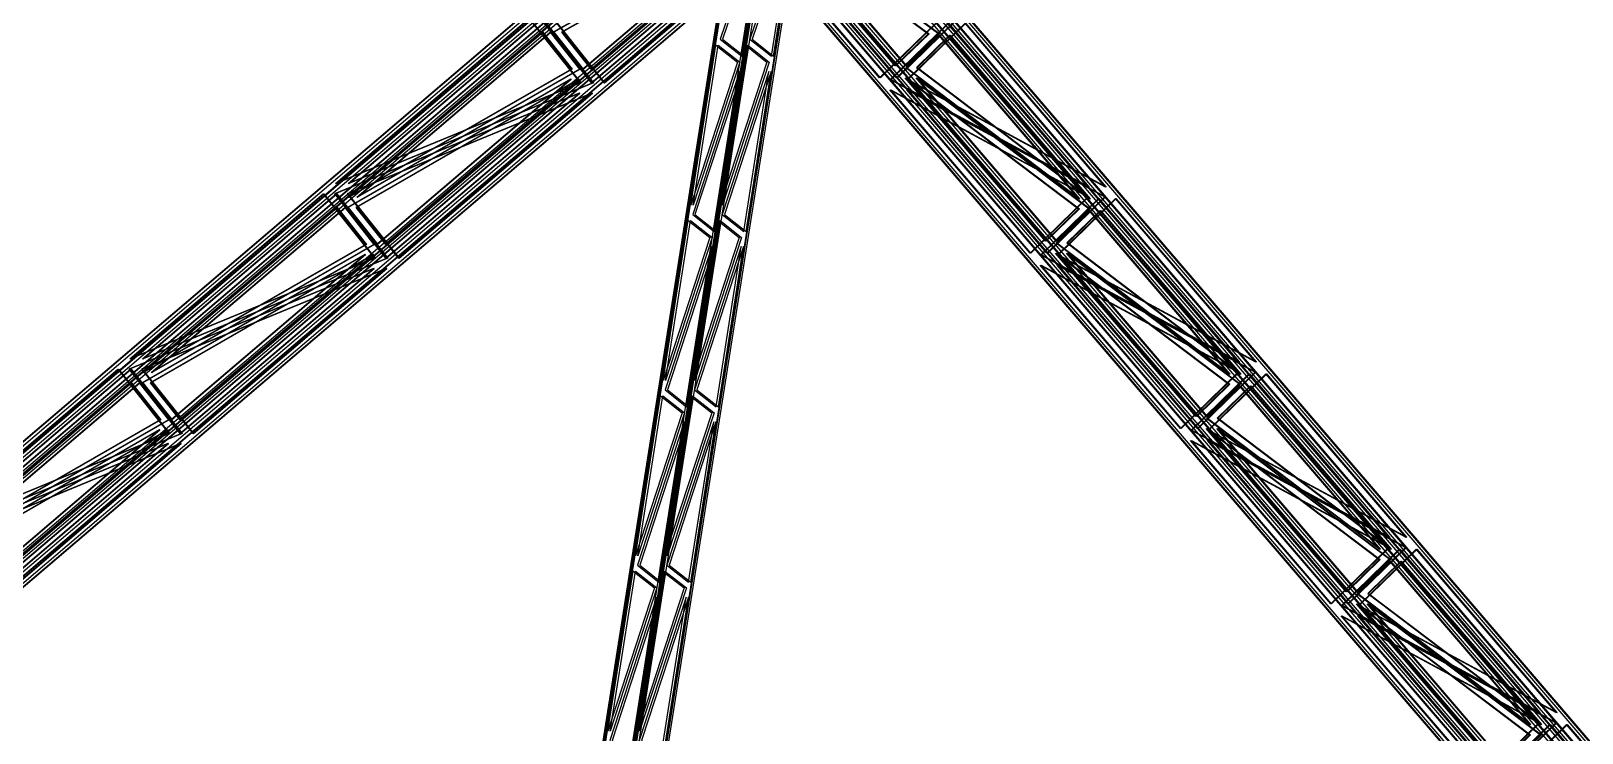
# Model space of a CAD drawing. Header units: millimetres. Extents: x -48000 to 1060615, y -2000 to 333000.
# Drawn here: x -15733 to -6148, y 47700 to 52038 of the extents above; entities that cross this region are included whole.
import ezdxf

# ---------------------------------------------------------------- set-up
doc = ezdxf.new("R2010")
doc.units = ezdxf.units.MM
doc.layers.add('D-STR-STRC', color=7, linetype='Continuous', lineweight=25)

msp = doc.modelspace()

# ---------------------------------------------------------------- linework, layer by layer
at = {"layer": 'D-STR-STRC'}
for points in [[(-26637.95, 40247.04), (-11389.23, 53247.04)], [(-26625.67, 40231.6), (-11376.95, 53231.6)], [(-26554.91, 40247.04), (-11306.19, 53247.04)], [(-26542.63, 40231.6), (-11293.91, 53231.6)], [(152.68, 40202.38), (-10998.6, 53202.38)], [(166.54, 40215.87), (-10984.74, 53215.87)], [(263.05, 40202.38), (-10888.23, 53202.38)], [(276.91, 40215.87), (-10874.37, 53215.87)], [(-26556.15, 40162.12), (-11307.43, 53162.12)], [(-26543.88, 40146.68), (-11295.16, 53146.68)], [(-26501.66, 40162.12), (-11252.94, 53162.12)], [(-26489.38, 40146.68), (-11240.66, 53146.68)], [(95.43, 40128.17), (-11055.85, 53128.17)], [(109.29, 40141.67), (-11041.99, 53141.67)], [(167.86, 40128.17), (-10983.42, 53128.17)], [(181.72, 40141.67), (-10969.56, 53141.67)], [(-13391.18, 40073.12), (-11342.46, 53073.12)], [(-13391.18, 40073.12), (-11342.46, 53073.12)], [(-13382.75, 40066.47), (-11334.03, 53066.47)], [(-13382.75, 40066.47), (-11334.03, 53066.47)], [(-13194.41, 40073.12), (-11145.69, 53073.12)], [(-13194.41, 40073.12), (-11145.69, 53073.12)], [(-13185.97, 40066.47), (-11137.25, 53066.47)], [(-13185.97, 40066.47), (-11137.25, 53066.47)], [(-13214.03, 39933.53), (-11165.31, 52933.53)], [(-13214.03, 39933.53), (-11165.31, 52933.53)], [(-13205.59, 39926.88), (-11156.87, 52926.88)], [(-13205.59, 39926.88), (-11156.87, 52926.88)], [(-13017.25, 39933.53), (-10968.54, 52933.53)], [(-13017.25, 39933.53), (-10968.54, 52933.53)], [(-13008.82, 39926.88), (-10960.1, 52926.88)], [(-13008.82, 39926.88), (-10960.1, 52926.88)], [(-26310.62, 39853.32), (-11061.9, 52853.32)], [(-26298.34, 39837.88), (-11049.62, 52837.88)], [(-26256.12, 39853.32), (-11007.4, 52853.32)], [(-26243.85, 39837.88), (-10995.13, 52837.88)], [(-181.72, 39858.33), (-11333, 52858.33)], [(-167.86, 39871.83), (-11319.14, 52871.83)], [(-109.29, 39858.33), (-11260.57, 52858.33)], [(-95.43, 39871.83), (-11246.72, 52871.83)], [(-26257.37, 39768.4), (-11008.65, 52768.4)], [(-26245.09, 39752.96), (-10996.37, 52752.96)], [(-26174.33, 39768.4), (-10925.61, 52768.4)], [(-26162.05, 39752.96), (-10913.33, 52752.96)], [(-276.91, 39784.13), (-11428.19, 52784.13)], [(-263.05, 39797.62), (-11414.33, 52797.62)], [(-166.54, 39784.13), (-11317.82, 52784.13)], [(-152.68, 39797.62), (-11303.96, 52797.62)]]:
    msp.add_lwpolyline(points, dxfattribs=at)
for points in [[(-26637.95, 40247.04), (-26245.09, 39752.96), (-10996.37, 52752.96), (-11389.23, 53247.04)], [(-26633.8, 40247.04), (-26240.94, 39752.96), (-10992.22, 52752.96), (-11385.08, 53247.04)], [(-26559.06, 40247.04), (-26166.2, 39752.96), (-10917.48, 52752.96), (-11310.34, 53247.04)], [(-26554.91, 40247.04), (-26162.05, 39752.96), (-10913.33, 52752.96), (-11306.19, 53247.04)], [(166.54, 40215.87), (-276.91, 39784.13), (-11428.19, 52784.13), (-10984.74, 53215.87)], [(172.06, 40215.87), (-271.39, 39784.13), (-11422.67, 52784.13), (-10979.22, 53215.87)], [(271.39, 40215.87), (-172.06, 39784.13), (-11323.34, 52784.13), (-10879.89, 53215.87)], [(276.91, 40215.87), (-166.54, 39784.13), (-11317.82, 52784.13), (-10874.37, 53215.87)], [(-26556.15, 40162.12), (-26298.34, 39837.88), (-11049.62, 52837.88), (-11307.43, 53162.12)], [(-26552, 40162.12), (-26294.19, 39837.88), (-11045.47, 52837.88), (-11303.28, 53162.12)], [(-26505.81, 40162.12), (-26248, 39837.88), (-10999.28, 52837.88), (-11257.09, 53162.12)], [(-26501.66, 40162.12), (-26243.85, 39837.88), (-10995.13, 52837.88), (-11252.94, 53162.12)], [(109.29, 40141.67), (-181.72, 39858.33), (-11333, 52858.33), (-11041.99, 53141.67)], [(114.81, 40141.67), (-176.2, 39858.33), (-11327.48, 52858.33), (-11036.47, 53141.67)], [(176.2, 40141.67), (-114.81, 39858.33), (-11266.09, 52858.33), (-10975.08, 53141.67)], [(181.72, 40141.67), (-109.29, 39858.33), (-11260.57, 52858.33), (-10969.56, 53141.67)], [(-13391.18, 40073.12), (-13205.59, 39926.88), (-11156.87, 52926.88), (-11342.46, 53073.12)], [(-13391.18, 40073.12), (-13205.59, 39926.88), (-11156.87, 52926.88), (-11342.46, 53073.12)], [(-13376.87, 40073.12), (-13191.28, 39926.88), (-11142.56, 52926.88), (-11328.15, 53073.12)], [(-13376.87, 40073.12), (-13191.28, 39926.88), (-11142.56, 52926.88), (-11328.15, 53073.12)], [(-13208.72, 40073.12), (-13023.13, 39926.88), (-10974.41, 52926.88), (-11160, 53073.12)], [(-13208.72, 40073.12), (-13023.13, 39926.88), (-10974.41, 52926.88), (-11160, 53073.12)], [(-13194.41, 40073.12), (-13008.82, 39926.88), (-10960.1, 52926.88), (-11145.69, 53073.12)], [(-13194.41, 40073.12), (-13008.82, 39926.88), (-10960.1, 52926.88), (-11145.69, 53073.12)], [(-12505.48, 52030.65), (-12324.4, 51802.9), (-11182.28, 52776.59)], [(-12501.33, 52030.65), (-12320.25, 51802.9), (-11178.13, 52776.59)], [(-12455.14, 52030.65), (-12274.06, 51802.9), (-11131.94, 52776.59)], [(-12450.99, 52030.65), (-12269.9, 51802.9), (-11127.79, 52776.59)], [(-11473.25, 51987.47), (-11340.38, 51882.78), (-11195.3, 52803.42)], [(-11473.25, 51987.47), (-11340.38, 51882.78), (-11195.3, 52803.42)], [(-11458.94, 51987.47), (-11326.07, 51882.78), (-11180.99, 52803.42)], [(-11458.94, 51987.47), (-11326.07, 51882.78), (-11180.99, 52803.42)], [(-11290.79, 51987.47), (-11157.92, 51882.78), (-11012.83, 52803.42)], [(-11290.79, 51987.47), (-11157.92, 51882.78), (-11012.83, 52803.42)], [(-11276.47, 51987.47), (-11143.61, 51882.78), (-10998.52, 52803.42)], [(-11276.47, 51987.47), (-11143.61, 51882.78), (-10998.52, 52803.42)], [(-10189.02, 52021.29), (-10393.43, 51822.28), (-11213.47, 52778.28)], [(-10183.5, 52021.29), (-10387.91, 51822.28), (-11207.95, 52778.28)], [(-10122.11, 52021.29), (-10326.52, 51822.28), (-11146.56, 52778.28)], [(-10116.6, 52021.29), (-10321, 51822.28), (-11141.04, 52778.28)], [(-12587.28, 52115.57), (-12271.15, 51717.98), (-11129.03, 52691.67)], [(-12583.12, 52115.57), (-12267, 51717.98), (-11124.88, 52691.67)], [(-12508.39, 52115.57), (-12192.26, 51717.98), (-11050.14, 52691.67)], [(-12504.24, 52115.57), (-12188.11, 51717.98), (-11045.99, 52691.67)], [(-10131.77, 52095.5), (-10488.61, 51748.08), (-11308.66, 52704.08)], [(-10126.26, 52095.5), (-10483.09, 51748.08), (-11303.14, 52704.08)], [(-10026.93, 52095.5), (-10383.76, 51748.08), (-11203.81, 52704.08)], [(-10021.41, 52095.5), (-10378.25, 51748.08), (-11198.29, 52704.08)], [(-13852.08, 51095.58), (-12655.91, 52115.35), (-12339.78, 51717.77)], [(-13847.92, 51095.58), (-12651.75, 52115.35), (-12335.63, 51717.77)], [(-13773.19, 51095.58), (-12577.02, 52115.35), (-12260.89, 51717.77)], [(-13769.04, 51095.58), (-12572.86, 52115.35), (-12256.74, 51717.77)], [(-9199.82, 51075.74), (-10065.77, 52085.25), (-10422.61, 51737.84)], [(-9194.3, 51075.74), (-10060.25, 52085.25), (-10417.09, 51737.84)], [(-9094.97, 51075.74), (-9960.92, 52085.25), (-10317.76, 51737.84)], [(-9089.45, 51075.74), (-9955.4, 52085.25), (-10312.24, 51737.84)], [(-13770.28, 51010.66), (-12574.11, 52030.43), (-12393.03, 51802.69)], [(-13766.13, 51010.66), (-12569.96, 52030.43), (-12388.88, 51802.69)], [(-13719.94, 51010.66), (-12523.77, 52030.43), (-12342.68, 51802.69)], [(-13715.79, 51010.66), (-12519.61, 52030.43), (-12338.53, 51802.69)], [(-11656.27, 50961.54), (-11500.4, 51950.55), (-11367.54, 51845.86)], [(-11656.27, 50961.54), (-11500.4, 51950.55), (-11367.54, 51845.86)], [(-11641.96, 50961.54), (-11486.09, 51950.55), (-11353.23, 51845.86)], [(-11641.96, 50961.54), (-11486.09, 51950.55), (-11353.23, 51845.86)], [(-11473.8, 50961.54), (-11317.94, 51950.55), (-11185.08, 51845.86)], [(-11473.8, 50961.54), (-11317.94, 51950.55), (-11185.08, 51845.86)], [(-11459.49, 50961.54), (-11303.63, 51950.55), (-11170.77, 51845.86)], [(-11459.49, 50961.54), (-11303.63, 51950.55), (-11170.77, 51845.86)], [(-9257.06, 51001.53), (-10123.02, 52011.05), (-10327.42, 51812.04)], [(-9251.55, 51001.53), (-10117.5, 52011.05), (-10321.9, 51812.04)], [(-9190.15, 51001.53), (-10056.11, 52011.05), (-10260.51, 51812.04)], [(-9184.64, 51001.53), (-10050.59, 52011.05), (-10254.99, 51812.04)], [(-11643.97, 50904.14), (-11511.11, 50799.45), (-11355.25, 51788.46)], [(-11643.97, 50904.14), (-11511.11, 50799.45), (-11355.25, 51788.46)], [(-11629.66, 50904.14), (-11496.8, 50799.45), (-11340.94, 51788.46)], [(-11629.66, 50904.14), (-11496.8, 50799.45), (-11340.94, 51788.46)], [(-11461.51, 50904.14), (-11328.65, 50799.45), (-11172.78, 51788.46)], [(-11461.51, 50904.14), (-11328.65, 50799.45), (-11172.78, 51788.46)], [(-11447.2, 50904.14), (-11314.34, 50799.45), (-11158.47, 51788.46)], [(-11447.2, 50904.14), (-11314.34, 50799.45), (-11158.47, 51788.46)], [(-13776.21, 50947.31), (-13595.13, 50719.57), (-12398.96, 51739.34)], [(-13772.06, 50947.31), (-13590.97, 50719.57), (-12394.8, 51739.34)], [(-13725.86, 50947.31), (-13544.78, 50719.57), (-12348.61, 51739.34)], [(-13721.71, 50947.31), (-13540.63, 50719.57), (-12344.46, 51739.34)], [(-9202.5, 51012.16), (-9559.34, 50664.75), (-10425.29, 51674.26)], [(-9196.98, 51012.16), (-9553.82, 50664.75), (-10419.77, 51674.26)], [(-9259.75, 50937.96), (-9464.15, 50738.95), (-10330.1, 51748.47)], [(-9254.23, 50937.96), (-9458.63, 50738.95), (-10324.59, 51748.47)], [(-9097.65, 51012.16), (-9454.49, 50664.75), (-10320.44, 51674.26)], [(-9092.13, 51012.16), (-9448.97, 50664.75), (-10314.93, 51674.26)], [(-9192.84, 50937.96), (-9397.24, 50738.95), (-10263.2, 51748.47)], [(-9187.32, 50937.96), (-9391.72, 50738.95), (-10257.68, 51748.47)], [(-13858, 51032.23), (-13541.88, 50634.65), (-12345.71, 51654.42)], [(-13853.85, 51032.23), (-13537.72, 50634.65), (-12341.55, 51654.42)], [(-13779.11, 51032.23), (-13462.99, 50634.65), (-12266.82, 51654.42)], [(-13774.96, 51032.23), (-13458.84, 50634.65), (-12262.67, 51654.42)], [(-15122.8, 50012.24), (-13926.63, 51032.02), (-13610.5, 50634.43)], [(-15118.65, 50012.24), (-13922.48, 51032.02), (-13606.35, 50634.43)], [(-15043.91, 50012.24), (-13847.74, 51032.02), (-13531.62, 50634.43)], [(-15039.76, 50012.24), (-13843.59, 51032.02), (-13527.46, 50634.43)], [(-8270.54, 49992.41), (-9136.49, 51001.92), (-9493.33, 50654.5)], [(-8265.02, 49992.41), (-9130.98, 51001.92), (-9487.81, 50654.5)], [(-8165.69, 49992.41), (-9031.65, 51001.92), (-9388.48, 50654.5)], [(-8160.18, 49992.41), (-9026.13, 51001.92), (-9382.97, 50654.5)], [(-15041.01, 49927.32), (-13844.84, 50947.1), (-13663.75, 50719.35)], [(-15036.86, 49927.32), (-13840.68, 50947.1), (-13659.6, 50719.35)], [(-14990.66, 49927.32), (-13794.49, 50947.1), (-13613.41, 50719.35)], [(-14986.51, 49927.32), (-13790.34, 50947.1), (-13609.26, 50719.35)], [(-8327.79, 49918.2), (-9193.74, 50927.72), (-9398.15, 50728.71)], [(-8322.27, 49918.2), (-9188.22, 50927.72), (-9392.63, 50728.71)], [(-8260.88, 49918.2), (-9126.83, 50927.72), (-9331.24, 50728.71)], [(-8255.36, 49918.2), (-9121.32, 50927.72), (-9325.72, 50728.71)], [(-11826.99, 49878.2), (-11671.13, 50867.22), (-11538.27, 50762.53)], [(-11826.99, 49878.2), (-11671.13, 50867.22), (-11538.27, 50762.53)], [(-11812.68, 49878.2), (-11656.82, 50867.22), (-11523.96, 50762.53)], [(-11812.68, 49878.2), (-11656.82, 50867.22), (-11523.96, 50762.53)], [(-11644.53, 49878.2), (-11488.67, 50867.22), (-11355.8, 50762.53)], [(-11644.53, 49878.2), (-11488.67, 50867.22), (-11355.8, 50762.53)], [(-11630.22, 49878.2), (-11474.36, 50867.22), (-11341.49, 50762.53)], [(-11630.22, 49878.2), (-11474.36, 50867.22), (-11341.49, 50762.53)], [(-11814.7, 49820.81), (-11681.84, 49716.11), (-11525.97, 50705.13)], [(-11814.7, 49820.81), (-11681.84, 49716.11), (-11525.97, 50705.13)], [(-11800.39, 49820.81), (-11667.53, 49716.11), (-11511.66, 50705.13)], [(-11800.39, 49820.81), (-11667.53, 49716.11), (-11511.66, 50705.13)], [(-11632.24, 49820.81), (-11499.37, 49716.11), (-11343.51, 50705.13)], [(-11632.24, 49820.81), (-11499.37, 49716.11), (-11343.51, 50705.13)], [(-11617.93, 49820.81), (-11485.06, 49716.11), (-11329.2, 50705.13)], [(-11617.93, 49820.81), (-11485.06, 49716.11), (-11329.2, 50705.13)], [(-15046.93, 49863.98), (-14865.85, 49636.24), (-13669.68, 50656.01)], [(-15042.78, 49863.98), (-14861.7, 49636.24), (-13665.53, 50656.01)], [(-14996.59, 49863.98), (-14815.51, 49636.24), (-13619.34, 50656.01)], [(-14992.44, 49863.98), (-14811.36, 49636.24), (-13615.19, 50656.01)], [(-8330.48, 49854.63), (-8534.88, 49655.62), (-9400.83, 50665.13)], [(-8324.96, 49854.63), (-8529.36, 49655.62), (-9395.31, 50665.13)], [(-8263.57, 49854.63), (-8467.97, 49655.62), (-9333.92, 50665.13)], [(-8258.05, 49854.63), (-8462.45, 49655.62), (-9328.4, 50665.13)], [(-15128.73, 49948.9), (-14812.6, 49551.32), (-13616.43, 50571.09)], [(-15124.58, 49948.9), (-14808.45, 49551.32), (-13612.28, 50571.09)], [(-15049.84, 49948.9), (-14733.71, 49551.32), (-13537.54, 50571.09)], [(-15045.69, 49948.9), (-14729.56, 49551.32), (-13533.39, 50571.09)], [(-8273.23, 49928.83), (-8630.07, 49581.41), (-9496.02, 50590.93)], [(-8267.71, 49928.83), (-8624.55, 49581.41), (-9490.5, 50590.93)], [(-8168.38, 49928.83), (-8525.22, 49581.41), (-9391.17, 50590.93)], [(-8162.86, 49928.83), (-8519.7, 49581.41), (-9385.65, 50590.93)], [(-16393.53, 48928.91), (-15197.36, 49948.68), (-14881.23, 49551.1)], [(-16389.38, 48928.91), (-15193.21, 49948.68), (-14877.08, 49551.1)], [(-16314.64, 48928.91), (-15118.47, 49948.68), (-14802.34, 49551.1)], [(-16310.49, 48928.91), (-15114.32, 49948.68), (-14798.19, 49551.1)], [(-16311.73, 48843.99), (-15115.56, 49863.76), (-14934.48, 49636.02)], [(-16307.58, 48843.99), (-15111.41, 49863.76), (-14930.33, 49636.02)], [(-16261.39, 48843.99), (-15065.22, 49863.76), (-14884.14, 49636.02)], [(-16257.24, 48843.99), (-15061.07, 49863.76), (-14879.99, 49636.02)], [(-7341.27, 48909.07), (-8207.22, 49918.59), (-8564.06, 49571.17)], [(-7335.75, 48909.07), (-8201.7, 49918.59), (-8558.54, 49571.17)], [(-7398.52, 48834.87), (-8264.47, 49844.38), (-8468.87, 49645.37)], [(-7393, 48834.87), (-8258.95, 49844.38), (-8463.35, 49645.37)], [(-7236.42, 48909.07), (-8102.37, 49918.59), (-8459.21, 49571.17)], [(-7230.9, 48909.07), (-8096.85, 49918.59), (-8453.69, 49571.17)], [(-7331.61, 48834.87), (-8197.56, 49844.38), (-8401.96, 49645.37)], [(-7326.09, 48834.87), (-8192.04, 49844.38), (-8396.44, 49645.37)], [(-11997.72, 48794.87), (-11841.86, 49783.89), (-11708.99, 49679.19)], [(-11997.72, 48794.87), (-11841.86, 49783.89), (-11708.99, 49679.19)], [(-11983.41, 48794.87), (-11827.55, 49783.89), (-11694.68, 49679.19)], [(-11983.41, 48794.87), (-11827.55, 49783.89), (-11694.68, 49679.19)], [(-11815.26, 48794.87), (-11659.39, 49783.89), (-11526.53, 49679.19)], [(-11815.26, 48794.87), (-11659.39, 49783.89), (-11526.53, 49679.19)], [(-11800.95, 48794.87), (-11645.08, 49783.89), (-11512.22, 49679.19)], [(-11800.95, 48794.87), (-11645.08, 49783.89), (-11512.22, 49679.19)], [(-16317.66, 48780.65), (-16136.58, 48552.9), (-14940.41, 49572.68)], [(-16313.51, 48780.65), (-16132.43, 48552.9), (-14936.26, 49572.68)], [(-16267.32, 48780.65), (-16086.24, 48552.9), (-14890.07, 49572.68)], [(-16263.17, 48780.65), (-16082.08, 48552.9), (-14885.91, 49572.68)], [(-11985.43, 48737.47), (-11852.56, 48632.78), (-11696.7, 49621.8)], [(-11985.43, 48737.47), (-11852.56, 48632.78), (-11696.7, 49621.8)], [(-11971.12, 48737.47), (-11838.25, 48632.78), (-11682.39, 49621.8)], [(-11971.12, 48737.47), (-11838.25, 48632.78), (-11682.39, 49621.8)], [(-11802.97, 48737.47), (-11670.1, 48632.78), (-11514.24, 49621.8)], [(-11802.97, 48737.47), (-11670.1, 48632.78), (-11514.24, 49621.8)], [(-11788.65, 48737.47), (-11655.79, 48632.78), (-11499.93, 49621.8)], [(-11788.65, 48737.47), (-11655.79, 48632.78), (-11499.93, 49621.8)], [(-7401.2, 48771.29), (-7605.61, 48572.28), (-8471.56, 49581.8)], [(-7395.68, 48771.29), (-7600.09, 48572.28), (-8466.04, 49581.8)], [(-7334.29, 48771.29), (-7538.7, 48572.28), (-8404.65, 49581.8)], [(-7328.77, 48771.29), (-7533.18, 48572.28), (-8399.13, 49581.8)], [(-16399.46, 48865.57), (-16083.33, 48467.98), (-14887.16, 49487.76)], [(-16395.3, 48865.57), (-16079.18, 48467.98), (-14883.01, 49487.76)], [(-16320.57, 48865.57), (-16004.44, 48467.98), (-14808.27, 49487.76)], [(-16316.42, 48865.57), (-16000.29, 48467.98), (-14804.12, 49487.76)], [(-7343.95, 48845.5), (-7700.79, 48498.08), (-8566.75, 49507.59)], [(-7338.44, 48845.5), (-7695.27, 48498.08), (-8561.23, 49507.59)], [(-7239.11, 48845.5), (-7595.94, 48498.08), (-8461.9, 49507.59)], [(-7233.59, 48845.5), (-7590.43, 48498.08), (-8456.38, 49507.59)], [(-6412, 47825.74), (-7277.95, 48835.25), (-7634.79, 48487.84)], [(-6406.48, 47825.74), (-7272.43, 48835.25), (-7629.27, 48487.84)], [(-6307.15, 47825.74), (-7173.1, 48835.25), (-7529.94, 48487.84)], [(-6301.63, 47825.74), (-7167.58, 48835.25), (-7524.42, 48487.84)], [(-12168.45, 47711.54), (-12012.58, 48700.55), (-11879.72, 48595.86)], [(-12168.45, 47711.54), (-12012.58, 48700.55), (-11879.72, 48595.86)], [(-12154.14, 47711.54), (-11998.27, 48700.55), (-11865.41, 48595.86)], [(-12154.14, 47711.54), (-11998.27, 48700.55), (-11865.41, 48595.86)], [(-11985.98, 47711.54), (-11830.12, 48700.55), (-11697.26, 48595.86)], [(-11985.98, 47711.54), (-11830.12, 48700.55), (-11697.26, 48595.86)], [(-11971.67, 47711.54), (-11815.81, 48700.55), (-11682.95, 48595.86)], [(-11971.67, 47711.54), (-11815.81, 48700.55), (-11682.95, 48595.86)], [(-6469.24, 47751.53), (-7335.2, 48761.05), (-7539.6, 48562.04)], [(-6463.73, 47751.53), (-7329.68, 48761.05), (-7534.08, 48562.04)], [(-6402.33, 47751.53), (-7268.29, 48761.05), (-7472.69, 48562.04)], [(-6396.82, 47751.53), (-7262.77, 48761.05), (-7467.17, 48562.04)], [(-12156.15, 47654.14), (-12023.29, 47549.45), (-11867.43, 48538.46)], [(-12156.15, 47654.14), (-12023.29, 47549.45), (-11867.43, 48538.46)], [(-12141.84, 47654.14), (-12008.98, 47549.45), (-11853.12, 48538.46)], [(-12141.84, 47654.14), (-12008.98, 47549.45), (-11853.12, 48538.46)], [(-11973.69, 47654.14), (-11840.83, 47549.45), (-11684.96, 48538.46)], [(-11973.69, 47654.14), (-11840.83, 47549.45), (-11684.96, 48538.46)], [(-11959.38, 47654.14), (-11826.52, 47549.45), (-11670.65, 48538.46)], [(-11959.38, 47654.14), (-11826.52, 47549.45), (-11670.65, 48538.46)], [(-6471.93, 47687.96), (-6676.33, 47488.95), (-7542.28, 48498.47)], [(-6466.41, 47687.96), (-6670.81, 47488.95), (-7536.77, 48498.47)], [(-6405.02, 47687.96), (-6609.42, 47488.95), (-7475.37, 48498.47)], [(-6399.5, 47687.96), (-6603.9, 47488.95), (-7469.86, 48498.47)], [(-6414.68, 47762.16), (-6771.52, 47414.75), (-7637.47, 48424.26)], [(-6409.16, 47762.16), (-6766, 47414.75), (-7631.95, 48424.26)], [(-6309.83, 47762.16), (-6666.67, 47414.75), (-7532.62, 48424.26)], [(-6304.31, 47762.16), (-6661.15, 47414.75), (-7527.11, 48424.26)], [(-5482.72, 46742.41), (-6348.67, 47751.92), (-6705.51, 47404.5)], [(-5477.2, 46742.41), (-6343.16, 47751.92), (-6699.99, 47404.5)], [(-5377.87, 46742.41), (-6243.83, 47751.92), (-6600.66, 47404.5)], [(-5372.36, 46742.41), (-6238.31, 47751.92), (-6595.15, 47404.5)]]:
    msp.add_lwpolyline(points, close=True, dxfattribs=at)

doc.saveas('drawing.dxf')
